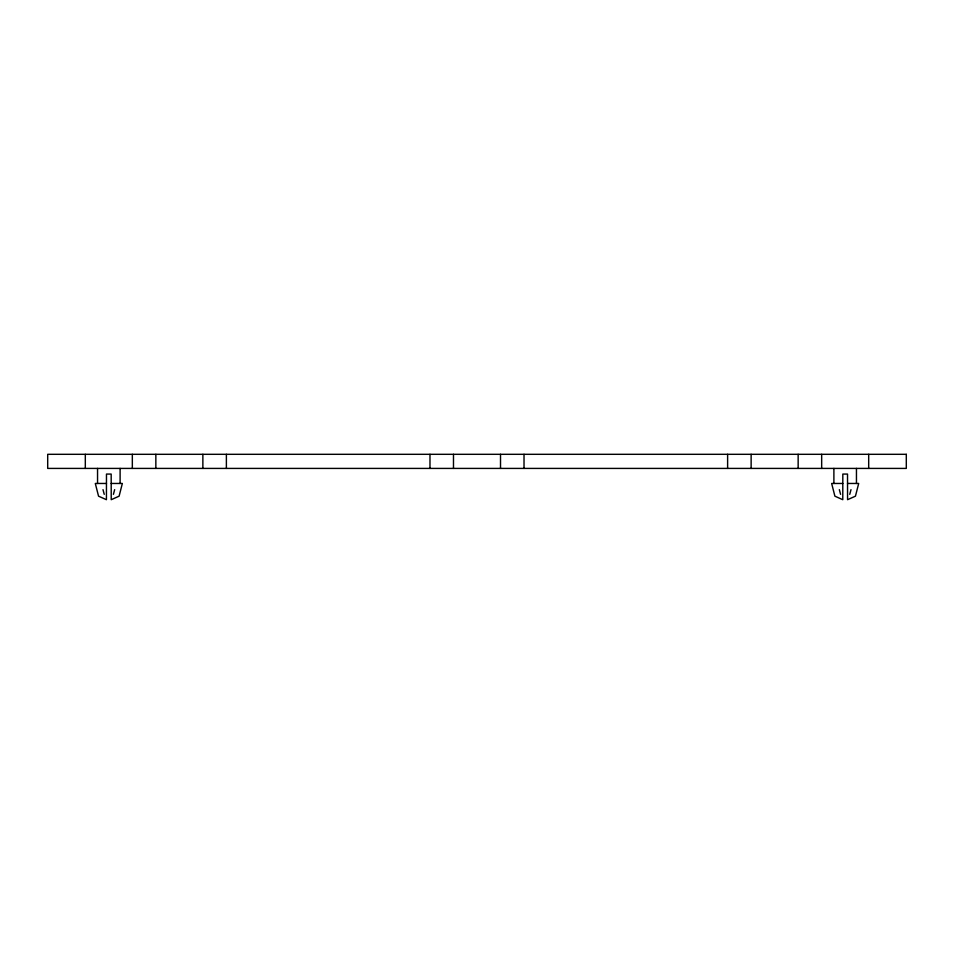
<?xml version="1.0" encoding="UTF-8"?>
<svg xmlns="http://www.w3.org/2000/svg" width="954" height="954" viewBox="0 0 954 954"><rect width="100%" height="100%" fill="white"/><g stroke="black" fill="none" stroke-linecap="round" stroke-linejoin="round"><path stroke-width="1.43" d="M113.407 494.339L114.659 489.652M849.752 494.339L851.004 489.652M106.478 483.463L95.305 483.463L98.548 496.175L106.431 499.693L106.478 474.066L111.177 474.066L111.224 499.693L119.107 496.175L122.35 483.463L111.177 483.463M842.823 483.463L831.649 483.463L834.893 496.175L842.776 499.693L842.823 474.066L847.522 474.066L847.569 499.693L855.452 496.175L858.695 483.463L847.522 483.463M839.341 489.652L840.593 494.339M102.996 489.652L104.248 494.339M868.689 454.307L868.689 468.414M856.453 468.414L856.453 483.463M833.891 468.414L833.891 483.463M821.668 454.307L821.668 468.414M798.152 454.307L798.152 468.414M751.132 454.307L751.132 468.414M727.616 454.307L727.616 468.414M524.02 454.307L524.02 468.414M500.516 454.307L500.516 468.414M453.484 454.307L453.484 468.414M429.98 454.307L429.98 468.414M226.384 454.307L226.384 468.414M202.868 454.307L202.868 468.414M155.848 454.307L155.848 468.414M132.332 454.307L132.332 468.414M120.109 468.414L120.109 483.463M97.546 468.414L97.546 483.463M85.311 454.307L85.311 468.414M906.3 454.307L47.7 454.307L47.7 468.414L906.3 468.414L906.3 454.307"/></g></svg>
